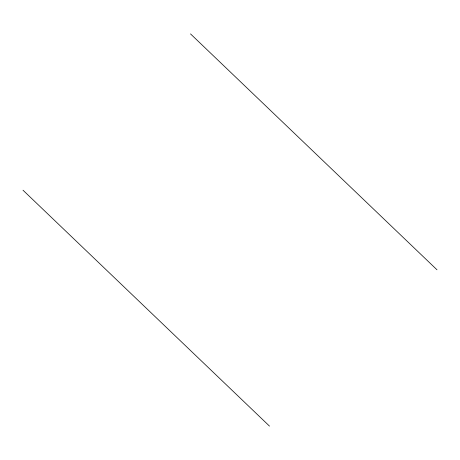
<?xml version="1.0" encoding="UTF-8"?>
<svg xmlns="http://www.w3.org/2000/svg" width="460" height="460" viewBox="0 0 460 460"><rect width="100%" height="100%" fill="white"/><g stroke="black" fill="none" stroke-linecap="round" stroke-linejoin="round"><path stroke-width="0.69" d="M190.503 33.89L437 269.796M23 190.204L269.497 426.109"/></g></svg>
